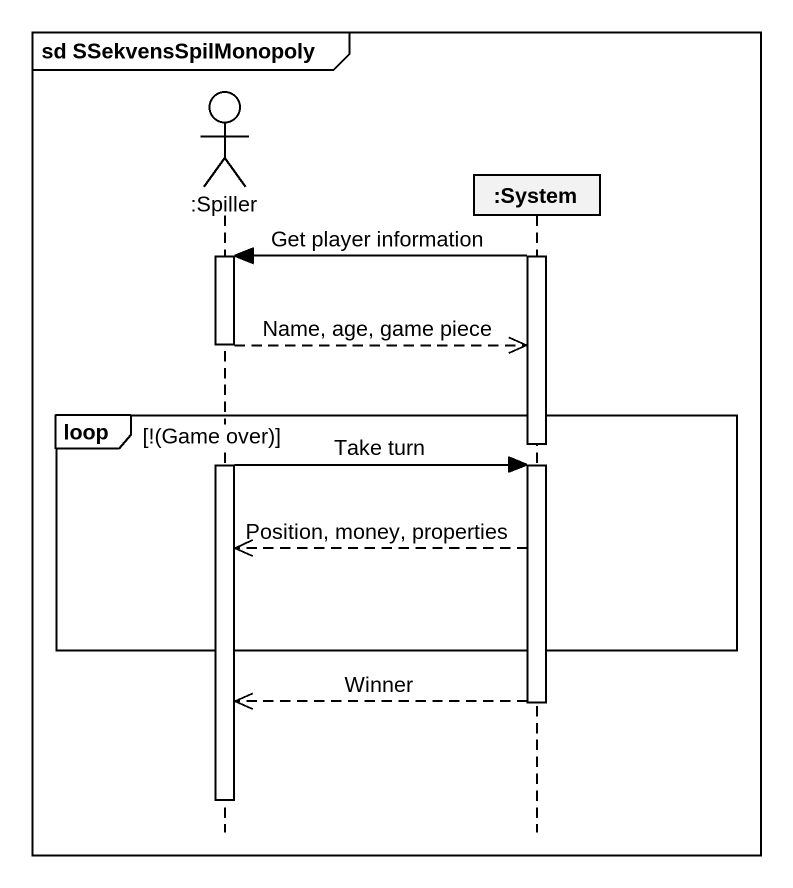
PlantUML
@startuml
mainframe sd SSekvensSpilMonopoly
hide footbox
actor ":Spiller" as Spiller
participant ":System" as System

activate System
System -> Spiller : Get player information
activate Spiller
Spiller -->> System : Name, age, game piece
loop !(Game over)
  deactivate System
  Spiller -> System : Take turn
  activate System
  System -->> Spiller : Position, money, properties
end
System -->> Spiller : Winner
deactivate System
deactivate Spiller
@enduml
